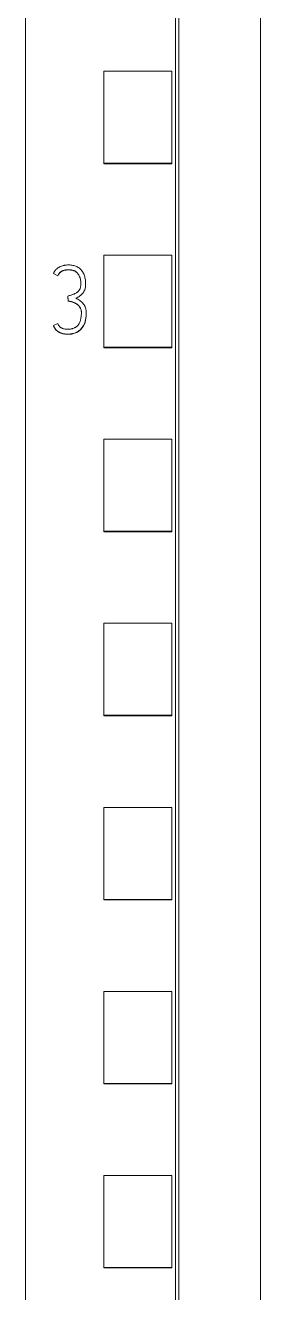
# Model space of a CAD drawing. Header units: millimetres. Extents: x 4137 to 6698, y 1400 to 3585.
# Drawn here: x 5320.25 to 5327.15, y 2976.6 to 3013.79 of the extents above; entities that cross this region are included whole.
import ezdxf

# ---------------------------------------------------------------- set-up
doc = ezdxf.new("R2010")
doc.units = ezdxf.units.MM
doc.layers.add('000-PI-Oprema', color=30, linetype='Continuous', lineweight=5)

msp = doc.modelspace()

# ---------------------------------------------------------------- linework, layer by layer
at = {"layer": '000-PI-Oprema', "color": 0, "linetype": 'ByBlock', "lineweight": 0}
for p, q in [((5320.248, 3075.465), (5320.248, 2962.047)), ((5324.648, 3073.185), (5324.648, 2964.37)), ((5322.548, 3009.751), (5322.548, 3012.452)), ((5324.548, 3012.452), (5322.548, 3012.452)), ((5324.548, 3009.751), (5324.548, 3012.452)), ((5322.548, 3009.734), (5322.548, 3009.751)), ((5324.548, 3009.751), (5322.548, 3009.751)), ((5324.548, 3009.734), (5322.548, 3009.734)), ((5324.548, 3009.734), (5324.548, 3009.751)), ((5322.548, 3004.349), (5322.548, 3007.05)), ((5324.548, 3007.05), (5322.548, 3007.05)), ((5324.548, 3004.349), (5324.548, 3007.05)), ((5322.015, 3006.194), (5322.015, 3006.2)), ((5321.494, 3005.847), (5321.494, 3005.841)), ((5321.502, 3005.709), (5321.502, 3005.703)), ((5322.032, 3005.341), (5322.032, 3005.347)), ((5322.548, 3004.334), (5322.548, 3004.349)), ((5324.548, 3004.349), (5322.548, 3004.349)), ((5324.548, 3004.334), (5322.548, 3004.334)), ((5324.548, 3004.334), (5324.548, 3004.349)), ((5322.548, 2998.947), (5322.548, 3001.649)), ((5324.548, 3001.649), (5322.548, 3001.649)), ((5324.548, 2998.947), (5324.548, 3001.649)), ((5322.548, 2998.934), (5322.548, 2998.947)), ((5324.548, 2998.947), (5322.548, 2998.947)), ((5324.548, 2998.934), (5322.548, 2998.934)), ((5324.548, 2998.934), (5324.548, 2998.947)), ((5322.548, 2993.546), (5322.548, 2996.247)), ((5324.548, 2996.247), (5322.548, 2996.247)), ((5324.548, 2993.546), (5324.548, 2996.247)), ((5322.548, 2993.534), (5322.548, 2993.546)), ((5324.548, 2993.546), (5322.548, 2993.546)), ((5324.548, 2993.534), (5322.548, 2993.534)), ((5324.548, 2993.534), (5324.548, 2993.546)), ((5322.548, 2988.144), (5322.548, 2990.845)), ((5324.548, 2990.845), (5322.548, 2990.845)), ((5324.548, 2988.144), (5324.548, 2990.845)), ((5322.548, 2988.135), (5322.548, 2988.144)), ((5324.548, 2988.144), (5322.548, 2988.144)), ((5324.548, 2988.135), (5322.548, 2988.135)), ((5324.548, 2988.135), (5324.548, 2988.144)), ((5322.548, 2982.743), (5322.548, 2985.444)), ((5324.548, 2985.444), (5322.548, 2985.444)), ((5324.548, 2982.743), (5324.548, 2985.444)), ((5322.548, 2982.735), (5322.548, 2982.743)), ((5324.548, 2982.743), (5322.548, 2982.743)), ((5324.548, 2982.735), (5322.548, 2982.735)), ((5324.548, 2982.735), (5324.548, 2982.743)), ((5322.548, 2977.341), (5322.548, 2980.042)), ((5324.548, 2980.042), (5322.548, 2980.042)), ((5324.548, 2977.341), (5324.548, 2980.042)), ((5324.548, 2977.341), (5322.548, 2977.341)), ((5322.548, 2977.335), (5322.548, 2977.341)), ((5324.548, 2977.335), (5322.548, 2977.335)), ((5324.548, 2977.335), (5324.548, 2977.341))]:
    msp.add_line(p, q, dxfattribs=at)
at = {"layer": '000-PI-Oprema', "color": 0, "linetype": 'ByBlock', "lineweight": 0, "ltscale": 0.25}
for p, q in [((5321.069, 3006.512), (5321.197, 3006.442)), ((5321.069, 3004.986), (5321.197, 3005.044))]:
    msp.add_line(p, q, dxfattribs=at)
at = {"layer": '000-PI-Oprema', "color": 0, "linetype": 'ByBlock', "lineweight": 0}
for points, knots in [([(5324.748, 3073.37), (5324.748, 3070.326), (5324.748, 3060.757), (5324.748, 3046.587), (5324.748, 3032.02), (5324.748, 3017.81), (5324.748, 3003.516), (5324.748, 2988.029), (5324.748, 2975.39), (5324.748, 2967.425), (5324.748, 2964.084)], [0, 0, 0, 0, 0.083934, 0.263736, 0.389889, 0.484142, 0.653794, 0.78188, 0.908517, 1, 1, 1, 1]), ([(5327.148, 3070.305), (5327.148, 3068.282), (5327.148, 3059.733), (5327.148, 3046.587), (5327.148, 3032.02), (5327.148, 3017.81), (5327.148, 3003.516), (5327.148, 2988.029), (5327.148, 2975.271), (5327.148, 2966.39), (5327.148, 2962.132), (5327.148, 2961.334)], [0, 0, 0, 0, 0.055935, 0.236292, 0.362833, 0.457376, 0.627551, 0.756032, 0.883059, 0.978086, 1, 1, 1, 1]), ([(5321.069, 3006.512), (5321.078, 3006.531), (5321.097, 3006.566), (5321.122, 3006.598), (5321.142, 3006.621), (5321.149, 3006.628), (5321.164, 3006.642), (5321.172, 3006.649), (5321.195, 3006.668), (5321.211, 3006.68), (5321.237, 3006.696), (5321.246, 3006.701), (5321.264, 3006.71), (5321.273, 3006.714), (5321.301, 3006.727), (5321.32, 3006.734), (5321.349, 3006.742), (5321.359, 3006.745), (5321.378, 3006.749), (5321.388, 3006.751), (5321.418, 3006.756), (5321.458, 3006.761), (5321.498, 3006.762), (5321.539, 3006.761), (5321.559, 3006.761), (5321.599, 3006.757), (5321.619, 3006.754), (5321.659, 3006.746), (5321.678, 3006.742), (5321.717, 3006.729), (5321.735, 3006.722), (5321.763, 3006.709), (5321.772, 3006.704), (5321.79, 3006.694), (5321.798, 3006.689), (5321.823, 3006.672), (5321.839, 3006.66), (5321.861, 3006.64), (5321.868, 3006.633), (5321.882, 3006.618), (5321.889, 3006.61), (5321.908, 3006.587), (5321.92, 3006.57), (5321.941, 3006.536), (5321.95, 3006.518), (5321.975, 3006.463), (5321.987, 3006.424), (5322, 3006.366), (5322.004, 3006.346), (5322.01, 3006.306), (5322.012, 3006.286), (5322.014, 3006.246), (5322.015, 3006.226), (5322.015, 3006.186), (5322.015, 3006.166), (5322.012, 3006.125), (5322.01, 3006.105), (5322.002, 3006.065), (5321.996, 3006.046), (5321.981, 3006.009), (5321.973, 3005.991), (5321.957, 3005.964), (5321.952, 3005.956), (5321.94, 3005.939), (5321.934, 3005.931), (5321.914, 3005.908), (5321.9, 3005.894), (5321.878, 3005.874), (5321.87, 3005.867), (5321.854, 3005.855), (5321.845, 3005.849), (5321.82, 3005.833), (5321.803, 3005.822), (5321.768, 3005.802), (5321.75, 3005.793), (5321.732, 3005.784)], [0, 0, 0, 0, 0.03125, 0.0625, 0.0625, 0.078125, 0.078125, 0.09375, 0.09375, 0.125, 0.125, 0.140625, 0.140625, 0.15625, 0.15625, 0.1875, 0.1875, 0.203125, 0.203125, 0.21875, 0.21875, 0.25, 0.28125, 0.28125, 0.3125, 0.3125, 0.34375, 0.34375, 0.375, 0.375, 0.40625, 0.40625, 0.421875, 0.421875, 0.4375, 0.4375, 0.46875, 0.46875, 0.484375, 0.484375, 0.5, 0.5, 0.53125, 0.53125, 0.5625, 0.5625, 0.625, 0.625, 0.65625, 0.65625, 0.6875, 0.6875, 0.71875, 0.71875, 0.75, 0.75, 0.78125, 0.78125, 0.8125, 0.8125, 0.84375, 0.84375, 0.859375, 0.859375, 0.875, 0.875, 0.90625, 0.90625, 0.921875, 0.921875, 0.9375, 0.9375, 0.96875, 0.96875, 1, 1, 1, 1]), ([(5321.494, 3005.847), (5321.525, 3005.857), (5321.557, 3005.866), (5321.62, 3005.886), (5321.651, 3005.896), (5321.696, 3005.916), (5321.711, 3005.924), (5321.74, 3005.941), (5321.753, 3005.95), (5321.773, 3005.965), (5321.779, 3005.971), (5321.791, 3005.982), (5321.797, 3005.988), (5321.813, 3006.007), (5321.824, 3006.019), (5321.837, 3006.04), (5321.841, 3006.047), (5321.849, 3006.062), (5321.852, 3006.07), (5321.861, 3006.093), (5321.865, 3006.109), (5321.871, 3006.141), (5321.873, 3006.158), (5321.874, 3006.191), (5321.874, 3006.207), (5321.873, 3006.257), (5321.871, 3006.289), (5321.863, 3006.338), (5321.86, 3006.354), (5321.853, 3006.378), (5321.851, 3006.386), (5321.846, 3006.402), (5321.843, 3006.41), (5321.834, 3006.433), (5321.827, 3006.448), (5321.81, 3006.477), (5321.801, 3006.491), (5321.781, 3006.517), (5321.77, 3006.53), (5321.752, 3006.547), (5321.746, 3006.552), (5321.733, 3006.562), (5321.726, 3006.567), (5321.705, 3006.581), (5321.69, 3006.589), (5321.66, 3006.601), (5321.644, 3006.607), (5321.611, 3006.615), (5321.595, 3006.617), (5321.562, 3006.621), (5321.546, 3006.623), (5321.512, 3006.623), (5321.496, 3006.623), (5321.462, 3006.621), (5321.446, 3006.619), (5321.413, 3006.614), (5321.397, 3006.611), (5321.373, 3006.603), (5321.365, 3006.601), (5321.35, 3006.595), (5321.342, 3006.592), (5321.327, 3006.585), (5321.319, 3006.581), (5321.305, 3006.572), (5321.298, 3006.568), (5321.278, 3006.553), (5321.265, 3006.542), (5321.242, 3006.518), (5321.232, 3006.506), (5321.213, 3006.478), (5321.205, 3006.464), (5321.197, 3006.449)], [0, 0, 0, 0, 0.0625, 0.0625, 0.125, 0.125, 0.15625, 0.15625, 0.1875, 0.1875, 0.203125, 0.203125, 0.21875, 0.21875, 0.25, 0.25, 0.265625, 0.265625, 0.28125, 0.28125, 0.3125, 0.3125, 0.34375, 0.34375, 0.375, 0.375, 0.4375, 0.4375, 0.46875, 0.46875, 0.484375, 0.484375, 0.5, 0.5, 0.53125, 0.53125, 0.5625, 0.5625, 0.59375, 0.59375, 0.609375, 0.609375, 0.625, 0.625, 0.65625, 0.65625, 0.6875, 0.6875, 0.71875, 0.71875, 0.75, 0.75, 0.78125, 0.78125, 0.8125, 0.8125, 0.84375, 0.84375, 0.859375, 0.859375, 0.875, 0.875, 0.890625, 0.890625, 0.90625, 0.90625, 0.9375, 0.9375, 0.96875, 0.96875, 1, 1, 1, 1]), ([(5321.197, 3006.442), (5321.204, 3006.457), (5321.213, 3006.472), (5321.231, 3006.499), (5321.241, 3006.511), (5321.259, 3006.529), (5321.265, 3006.535), (5321.277, 3006.546), (5321.284, 3006.551), (5321.297, 3006.561), (5321.304, 3006.565), (5321.318, 3006.574), (5321.325, 3006.578), (5321.348, 3006.588), (5321.363, 3006.594), (5321.395, 3006.604), (5321.411, 3006.607), (5321.444, 3006.613), (5321.46, 3006.615), (5321.493, 3006.617), (5321.51, 3006.617), (5321.56, 3006.616), (5321.592, 3006.613), (5321.633, 3006.603), (5321.641, 3006.601), (5321.657, 3006.596), (5321.665, 3006.593), (5321.688, 3006.584), (5321.702, 3006.576), (5321.724, 3006.563), (5321.73, 3006.558), (5321.743, 3006.548), (5321.75, 3006.543), (5321.768, 3006.526), (5321.779, 3006.513), (5321.794, 3006.494), (5321.799, 3006.487), (5321.809, 3006.473), (5321.822, 3006.452), (5321.832, 3006.43), (5321.845, 3006.399), (5321.85, 3006.383), (5321.859, 3006.354), (5321.862, 3006.34), (5321.864, 3006.326)], [0, 0, 0, 0, 0.055989, 0.055989, 0.111979, 0.111979, 0.139974, 0.139974, 0.167968, 0.167968, 0.195963, 0.195963, 0.223958, 0.223958, 0.279947, 0.279947, 0.335937, 0.335937, 0.391926, 0.391926, 0.447916, 0.447916, 0.559895, 0.559895, 0.587889, 0.587889, 0.615884, 0.615884, 0.671874, 0.671874, 0.699868, 0.699868, 0.727863, 0.727863, 0.783853, 0.783853, 0.811847, 0.811847, 0.839842, 0.895832, 0.895832, 0.951821, 0.951821, 1, 1, 1, 1]), ([(5322.01, 3006.104), (5322.011, 3006.115), (5322.013, 3006.126), (5322.015, 3006.156), (5322.015, 3006.175), (5322.015, 3006.193)], [0, 0, 0, 0, 0.372922, 0.372922, 1, 1, 1, 1]), ([(5321.732, 3005.784), (5321.751, 3005.774), (5321.77, 3005.764), (5321.806, 3005.743), (5321.824, 3005.732), (5321.859, 3005.709), (5321.876, 3005.697), (5321.901, 3005.677), (5321.909, 3005.669), (5321.924, 3005.655), (5321.931, 3005.647), (5321.951, 3005.623), (5321.964, 3005.606), (5321.98, 3005.579), (5321.985, 3005.569), (5321.994, 3005.55), (5321.998, 3005.541), (5322.01, 3005.511), (5322.016, 3005.491), (5322.023, 3005.46), (5322.025, 3005.45), (5322.028, 3005.429), (5322.029, 3005.418), (5322.032, 3005.387), (5322.032, 3005.366), (5322.032, 3005.324), (5322.031, 3005.303), (5322.029, 3005.261), (5322.027, 3005.24), (5322.021, 3005.199), (5322.018, 3005.178), (5322.005, 3005.116), (5321.994, 3005.076), (5321.974, 3005.028), (5321.97, 3005.018), (5321.961, 3004.999), (5321.956, 3004.99), (5321.941, 3004.962), (5321.93, 3004.944), (5321.905, 3004.91), (5321.892, 3004.894), (5321.87, 3004.871), (5321.862, 3004.863), (5321.847, 3004.849), (5321.838, 3004.842), (5321.813, 3004.823), (5321.796, 3004.811), (5321.769, 3004.796), (5321.759, 3004.791), (5321.74, 3004.782), (5321.73, 3004.778), (5321.681, 3004.758), (5321.64, 3004.748), (5321.578, 3004.738), (5321.557, 3004.736), (5321.514, 3004.734), (5321.493, 3004.733), (5321.451, 3004.734), (5321.43, 3004.735), (5321.399, 3004.739), (5321.388, 3004.74), (5321.367, 3004.744), (5321.357, 3004.746), (5321.326, 3004.753), (5321.306, 3004.76), (5321.276, 3004.771), (5321.267, 3004.776), (5321.248, 3004.785), (5321.238, 3004.79), (5321.211, 3004.806), (5321.193, 3004.818), (5321.169, 3004.838), (5321.161, 3004.845), (5321.147, 3004.861), (5321.14, 3004.869), (5321.12, 3004.894), (5321.109, 3004.911), (5321.088, 3004.948), (5321.078, 3004.966), (5321.069, 3004.986)], [0, 0, 0, 0, 0.03125, 0.03125, 0.0625, 0.0625, 0.09375, 0.09375, 0.109375, 0.109375, 0.125, 0.125, 0.15625, 0.15625, 0.171875, 0.171875, 0.1875, 0.1875, 0.21875, 0.21875, 0.234375, 0.234375, 0.25, 0.25, 0.28125, 0.28125, 0.3125, 0.3125, 0.34375, 0.34375, 0.375, 0.375, 0.4375, 0.4375, 0.453125, 0.453125, 0.46875, 0.46875, 0.5, 0.5, 0.53125, 0.53125, 0.546875, 0.546875, 0.5625, 0.5625, 0.59375, 0.59375, 0.609375, 0.609375, 0.625, 0.625, 0.6875, 0.6875, 0.71875, 0.71875, 0.75, 0.75, 0.78125, 0.78125, 0.796875, 0.796875, 0.8125, 0.8125, 0.84375, 0.84375, 0.859375, 0.859375, 0.875, 0.875, 0.90625, 0.90625, 0.921875, 0.921875, 0.9375, 0.9375, 0.96875, 0.96875, 1, 1, 1, 1]), ([(5321.197, 3005.044), (5321.204, 3005.028), (5321.212, 3005.013), (5321.23, 3004.983), (5321.24, 3004.97), (5321.258, 3004.95), (5321.264, 3004.944), (5321.278, 3004.933), (5321.284, 3004.928), (5321.299, 3004.918), (5321.306, 3004.914), (5321.322, 3004.905), (5321.33, 3004.902), (5321.354, 3004.892), (5321.37, 3004.888), (5321.404, 3004.881), (5321.422, 3004.878), (5321.456, 3004.875), (5321.473, 3004.875), (5321.508, 3004.875), (5321.525, 3004.876), (5321.559, 3004.878), (5321.576, 3004.881), (5321.602, 3004.886), (5321.61, 3004.887), (5321.627, 3004.892), (5321.636, 3004.894), (5321.66, 3004.902), (5321.676, 3004.908), (5321.7, 3004.92), (5321.707, 3004.924), (5321.722, 3004.933), (5321.73, 3004.938), (5321.75, 3004.953), (5321.763, 3004.964), (5321.787, 3004.989), (5321.798, 3005.003), (5321.818, 3005.032), (5321.826, 3005.047), (5321.841, 3005.078), (5321.848, 3005.094), (5321.865, 3005.144), (5321.872, 3005.177), (5321.881, 3005.228), (5321.884, 3005.245), (5321.887, 3005.28), (5321.889, 3005.297), (5321.891, 3005.331), (5321.891, 3005.349), (5321.89, 3005.374), (5321.89, 3005.383), (5321.889, 3005.4), (5321.888, 3005.409), (5321.884, 3005.435), (5321.88, 3005.452), (5321.871, 3005.476), (5321.868, 3005.484), (5321.861, 3005.5), (5321.857, 3005.507), (5321.843, 3005.53), (5321.833, 3005.544), (5321.811, 3005.57), (5321.799, 3005.583), (5321.773, 3005.605), (5321.759, 3005.616), (5321.73, 3005.634), (5321.715, 3005.643), (5321.684, 3005.658), (5321.668, 3005.665), (5321.636, 3005.676), (5321.619, 3005.681), (5321.57, 3005.695), (5321.536, 3005.703), (5321.502, 3005.709)], [0, 0, 0, 0, 0.03125, 0.03125, 0.0625, 0.0625, 0.078125, 0.078125, 0.09375, 0.09375, 0.109375, 0.109375, 0.125, 0.125, 0.15625, 0.15625, 0.1875, 0.1875, 0.21875, 0.21875, 0.25, 0.25, 0.28125, 0.28125, 0.296875, 0.296875, 0.3125, 0.3125, 0.34375, 0.34375, 0.359375, 0.359375, 0.375, 0.375, 0.40625, 0.40625, 0.4375, 0.4375, 0.46875, 0.46875, 0.5, 0.5, 0.5625, 0.5625, 0.59375, 0.59375, 0.625, 0.625, 0.65625, 0.65625, 0.671875, 0.671875, 0.6875, 0.6875, 0.71875, 0.71875, 0.734375, 0.734375, 0.75, 0.75, 0.78125, 0.78125, 0.8125, 0.8125, 0.84375, 0.84375, 0.875, 0.875, 0.90625, 0.90625, 0.9375, 0.9375, 1, 1, 1, 1]), ([(5321.502, 3005.703), (5321.536, 3005.697), (5321.57, 3005.689), (5321.619, 3005.675), (5321.635, 3005.67), (5321.668, 3005.658), (5321.684, 3005.652), (5321.707, 3005.64), (5321.715, 3005.636), (5321.73, 3005.628), (5321.737, 3005.623), (5321.759, 3005.609), (5321.773, 3005.599), (5321.793, 3005.582), (5321.799, 3005.576), (5321.811, 3005.564), (5321.817, 3005.557), (5321.833, 3005.537), (5321.843, 3005.523), (5321.857, 3005.501), (5321.861, 3005.493), (5321.864, 3005.485), (5321.865, 3005.485), (5321.865, 3005.484)], [0, 0, 0, 0, 0.234549, 0.234549, 0.351824, 0.351824, 0.469098, 0.469098, 0.527735, 0.527735, 0.586373, 0.586373, 0.703647, 0.703647, 0.762285, 0.762285, 0.820922, 0.820922, 0.938196, 0.938196, 0.996834, 0.996834, 1, 1, 1, 1]), ([(5321.069, 3004.98), (5321.078, 3004.96), (5321.088, 3004.941), (5321.109, 3004.905), (5321.12, 3004.887), (5321.14, 3004.862), (5321.147, 3004.854), (5321.161, 3004.839), (5321.169, 3004.832), (5321.193, 3004.812), (5321.21, 3004.8), (5321.238, 3004.784), (5321.247, 3004.779), (5321.266, 3004.77), (5321.276, 3004.765), (5321.305, 3004.754), (5321.325, 3004.747), (5321.366, 3004.737), (5321.387, 3004.734), (5321.429, 3004.729), (5321.45, 3004.728), (5321.491, 3004.727), (5321.512, 3004.727), (5321.554, 3004.73), (5321.575, 3004.732), (5321.607, 3004.736), (5321.617, 3004.738), (5321.638, 3004.742), (5321.648, 3004.745), (5321.678, 3004.752), (5321.698, 3004.759), (5321.728, 3004.77), (5321.737, 3004.774), (5321.757, 3004.783), (5321.766, 3004.788), (5321.794, 3004.804), (5321.811, 3004.815), (5321.844, 3004.841), (5321.86, 3004.854), (5321.889, 3004.885), (5321.903, 3004.901), (5321.928, 3004.935), (5321.939, 3004.952), (5321.955, 3004.98), (5321.96, 3004.989), (5321.969, 3005.008), (5321.973, 3005.018), (5321.993, 3005.067), (5322.005, 3005.107), (5322.017, 3005.168), (5322.021, 3005.189), (5322.026, 3005.231), (5322.028, 3005.252), (5322.03, 3005.276), (5322.03, 3005.279), (5322.03, 3005.282)], [0, 0, 0, 0, 0.045144, 0.045144, 0.090287, 0.090287, 0.112859, 0.112859, 0.135431, 0.135431, 0.180575, 0.180575, 0.203147, 0.203147, 0.225718, 0.225718, 0.270862, 0.270862, 0.316006, 0.316006, 0.361149, 0.361149, 0.406293, 0.406293, 0.451437, 0.451437, 0.474009, 0.474009, 0.49658, 0.49658, 0.541724, 0.541724, 0.564296, 0.564296, 0.586868, 0.586868, 0.632011, 0.632011, 0.677155, 0.677155, 0.722299, 0.722299, 0.767442, 0.767442, 0.790014, 0.790014, 0.812586, 0.812586, 0.902873, 0.902873, 0.948017, 0.948017, 0.993161, 0.993161, 1, 1, 1, 1])]:
    msp.add_open_spline(points, degree=3, knots=knots, dxfattribs=at)
for points, weights in [([(5321.502, 3005.709), (5321.498, 3005.778), (5321.494, 3005.847)], [0.500000009599, 0.499999990401, 0.500000009599]), ([(5321.494, 3005.841), (5321.498, 3005.772), (5321.502, 3005.703)], [0.499999969803, 0.500000030197, 0.499999969803])]:
    msp.add_rational_spline(points, weights, degree=2, dxfattribs=at)

doc.saveas('drawing.dxf')
